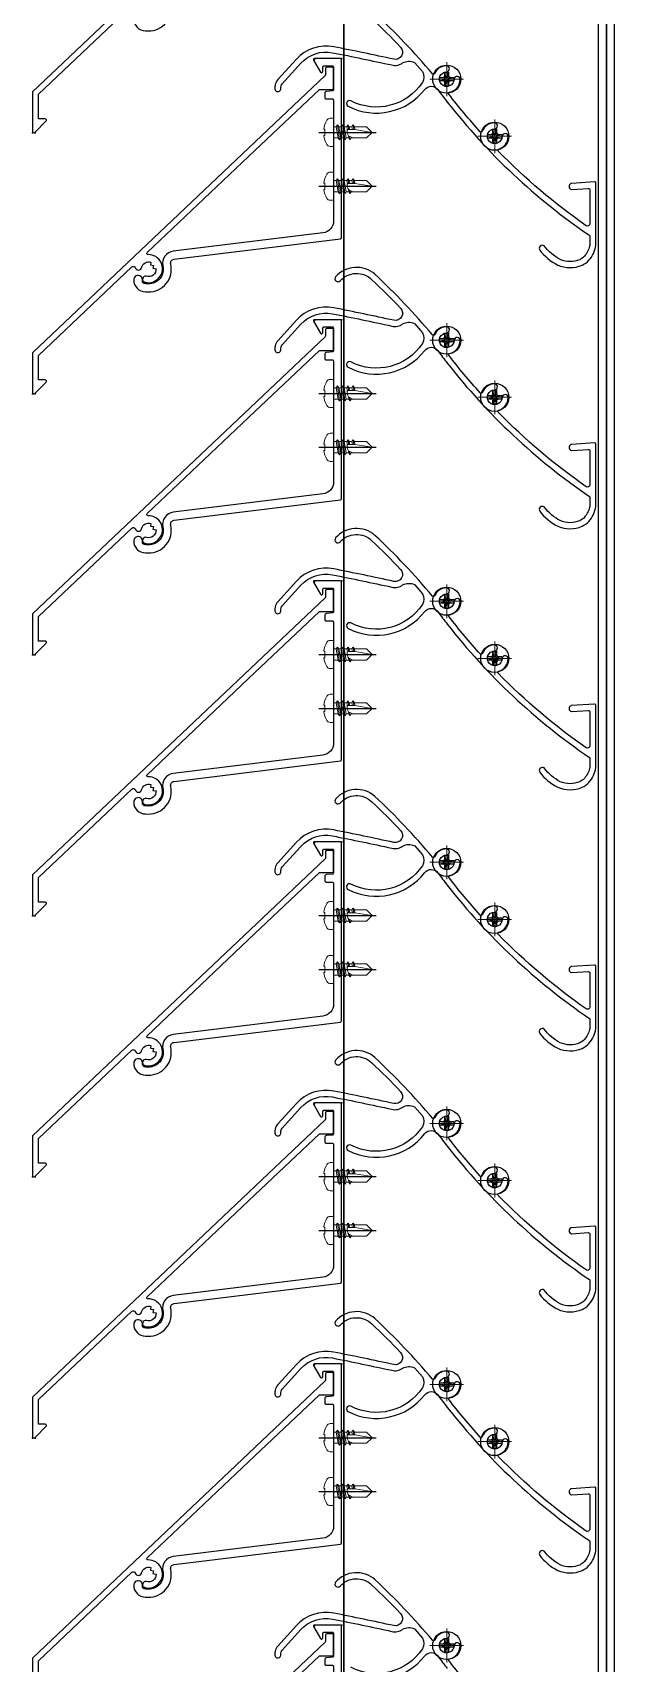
# Model space of a CAD drawing. Header units: millimetres. Extents: x 2519235 to 7246330, y 25937 to 201821.
# Drawn here: x 2626458.9 to 2626603.7, y 135998.7 to 136404.7 of the extents above; entities that cross this region are included whole.
import ezdxf

# ---------------------------------------------------------------- set-up
doc = ezdxf.new("R2010")
doc.units = ezdxf.units.MM
doc.set_wipeout_variables(frame=1)
doc.linetypes.add('CENTER', pattern=[50.800000000000004, 31.75, -6.35, 6.35, -6.35])
for name, color, linetype in [('010 - ASPG_ACCESSORIES_MAIN_COLOR_1', 7, 'Continuous'), ('010 - ASPG_EXTR_DEF_SUB', 7, 'Continuous'), ('010 - ASPG_EXTR_MAIN_COLOR_2', 7, 'Continuous'), ('010 - ASPG_FRAMING_MAIN_COLOR_2', 7, 'Continuous'), ('010 - ASPG_FRAMING_SUB_COLOR_2', 7, 'Continuous'), ('010 - ASPG_FRAMING_WIPEOUT_', 7, 'Continuous'), ('BOLT & SCREW', 7, 'Continuous'), ('Center Line', 7, 'CENTER')]:
    doc.layers.add(name, color=color, linetype=linetype)
doc.layers.add('12-GRID', color=7, linetype='CENTER', lineweight=13)
doc.layers.add('SCREW', color=7, linetype='Continuous', lineweight=5)

# ---------------------------------------------------------------- blocks, each defined once
blk = doc.blocks.new('PZG35-9D5')
at = {"layer": 'Center Line', "color": 7}
blk.add_line((1.4210854715202e-14, 3.733653355866409), (1.4210854715202e-14, -10.53404386090006), dxfattribs=at)
at = {"layer": 'SCREW', "color": 7}
for p, q in [((-1.399999999999963, 2.842170943040401e-14), (-1.399999999999963, -1.090192378864657)), ((1.399999999999991, 0), (1.399999999999991, -0.5901923788647139)), ((-1.850000000000009, -1.399999999999977), (1.850000000000037, -0.8999999999999773)), ((-1.850000000000009, -1.399999999999977), (-1.399999999999963, -1.090192378864685)), ((-1.850000000000009, -1.399999999999977), (-1.399999999999963, -1.709807621135297)), ((-1.850000000000009, -2.699999999999989), (1.850000000000037, -2.199999999999989)), ((-1.850000000000009, -2.699999999999989), (-1.399999999999963, -2.390192378864697)), ((-1.850000000000009, -2.699999999999989), (-1.399999999999963, -3.009807621135309)), ((-1.850000000000009, -4), (-1.399999999999963, -3.690192378864708)), ((-1.850000000000009, -4), (-0.9911470940920566, -3.883938796498938)), ((-1.850000000000009, -4), (-1.399999999999963, -4.30980762113532)), ((-1.399999999999963, -1.090192378864685), (1.399999999999991, -0.5901923788646855)), ((-1.399999999999963, -1.709807621135297), (1.399999999999991, -1.209807621135297)), ((-1.399999999999963, -1.709807621135269), (-1.399999999999963, -2.390192378864697)), ((-1.399999999999963, -2.390192378864697), (1.399999999999991, -1.890192378864697)), ((-1.399999999999963, -3.009807621135309), (1.399999999999991, -2.509807621135309)), ((-1.399999999999963, -3.009807621135309), (-1.399999999999963, -3.690192378864708)), ((-1.399999999999963, -3.690192378864708), (-0.8446989986695002, -3.591031485769975)), ((0.5619885887190463, -3.339837273736322), (1.399999999999991, -3.190192378864708)), ((0.7141825614195483, -3.653488843051434), (1.850000000000037, -3.5)), ((0.7141825614195483, -3.932275020881832), (1.399999999999991, -3.80980762113532)), ((1.850000000000037, -0.8999999999999773), (1.399999999999991, -0.5901923788646855)), ((1.850000000000037, -0.8999999999999773), (1.399999999999991, -1.209807621135297)), ((1.399999999999991, -1.209807621135269), (1.399999999999991, -1.890192378864725)), ((1.850000000000037, -2.199999999999989), (1.399999999999991, -1.890192378864697)), ((1.850000000000037, -2.199999999999989), (1.399999999999991, -2.509807621135309)), ((1.399999999999991, -2.50980762113528), (1.399999999999991, -3.190192378864708)), ((1.850000000000037, -3.5), (1.399999999999991, -3.190192378864708)), ((1.850000000000037, -3.5), (1.399999999999991, -3.80980762113532)), ((1.399999999999991, -3.809807621135349), (1.399999999999991, -4.490192378864691)), ((-1.399999999999963, -4.30980762113532), (-1.184865735341859, -4.271390788160659)), ((-1.399999999999963, -4.309807621135349), (-1.399999999999963, -8.099999999999966)), ((1.4210854715202e-14, -9.5), (-1.399999999999963, -8.099999999999966)), ((1.4210854715202e-14, -9.5), (1.399999999999991, -8.099999999999966)), ((0.7141825614195483, -4.612659778611231), (1.399999999999991, -4.49019237886472)), ((0.7141825614195483, -4.953488843051389), (1.850000000000037, -4.800000000000011)), ((0.7141825614195483, -5.232275020881843), (1.399999999999991, -5.109807621135332)), ((1.850000000000037, -4.800000000000011), (1.399999999999991, -4.49019237886472)), ((1.850000000000037, -4.800000000000011), (1.399999999999991, -5.109807621135332)), ((1.399999999999991, -5.109807621135332), (1.399999999999991, -8.099999999999966))]:
    blk.add_line(p, q, dxfattribs=at)
blk.add_lwpolyline([(1.4210854715202e-14, -9.5), (0.7141825614195483, -5.232275020881843), (0.7141825614195483, -3.600899293750615, 0.4176573264866609), (0.4106596181599826, -3.300919979679151, 0.1081021898226624), (-0.8446989986694433, -3.591031485769975), (-1.399999999999991, -4.701675652739141)], format="xyb", dxfattribs=at)
blk = doc.blocks.new('*U2951')
at = {"layer": 'SCREW', "color": 7}
blk.add_lwpolyline([(3.026373332565058, 1.780836269555209, 0.09905967801670053), (0.7999999999999687, 2.546427498927414), (0.7999999999999687, 2.274284095813357), (-0.800000000000054, 2.274284095813357), (-0.800000000000054, 2.546427498927414, 0.09905967801670058), (-3.026373332565143, 1.780836269555209, 0.2665876613401604), (-3.500000000000043, 0.9556546004010897), (-3.500000000000043, 0.1999999999999886, 0.4142135623730938), (-3.300000000000054, 0), (3.299999999999997, 0, 0.4142135623731049), (3.499999999999986, 0.1999999999999886), (3.499999999999957, 0.9556546004010897, 0.2665876613401604)], format="xyb", close=True, dxfattribs=at)
blk.add_blockref('PZG35-9D5', (-1.4210854715202e-14, 0), dxfattribs=at)
blk = doc.blocks.new('*U2950')
at = {"color": 7}
blk.add_point((0, 0), dxfattribs=at)
at = {"layer": '010 - ASPG_ACCESSORIES_MAIN_COLOR_1', "color": 7}
blk.add_lwpolyline([(-39.69999999902211, -0.5999999995172398, 0.4142135623731156), (-39.99999999883585, -0.8999999995638059), (-39.99999999883585, -7.366962144914214, 0.5773502691897371), (-39.65044321701862, -7.568778847059366), (-36.64260295056738, -5.832201459393036, 0.7673269879794871), (-36.78520590183325, -5.299999999645297), (-37.89999999874271, -5.299999999645297, -0.4142135623735732), (-38.19999999902211, -4.999999999656938), (-38.19999999902211, -2.799999999587089, -0.4142135623730951), (-37.99999999883585, -2.59999999951724), (-32.18326623388566, -2.59999999951724, -0.3888787318530097), (-31.98402729420923, -2.782568851142787), (-31.8474567013327, -4.343577870872468, 0.3888787318530089), (-31.34935935237445, -4.799999999528882), (-30.29999999911524, -4.799999999528882, 0.4142135623732408), (-29.99999999883585, -4.499999999540523), (-29.99999999883585, -2.899999999505599, -0.4142135623731785), (-29.69999999902211, -2.59999999951724), (0.4107479506637901, -2.59999999951724, -0.3789692262628873), (3.38851808081381, -5.235465979035143), (7.952927200356498, -42.5207682372482, 0.4465929586642906), (11.6177961837966, -45.07649022702281, -0.4898018444424612), (16.07846395508386, -48.68238816667036), (16.06490363762714, -49.36225294566866, -0.1824796859550777), (15.80227640201338, -50.01801436272836, -0.2679491924113072), (15.32539491611533, -50.16829426406803, 1.122114645179816), (15.09990952932276, -52.3421093734276, 0.4050039718497206), (18.0645059288945, -49.40213623346681), (18.07806624681689, -48.72227145435209, 0.4898054953707174), (11.15966573380865, -43.12966807454978, -0.4465970485362636), (9.938031048281118, -42.27776159492242), (4.866356541635469, -0.8481197821154633, 0.3641755342157969), (4.570876519894227, -0.5999999995172398)], format="xyb", close=True, dxfattribs=at)
at = {"layer": '010 - ASPG_EXTR_DEF_SUB', "color": 7}
for p in [(-39.99999999883585, -0.4999999995172402), (43.44495566345738, -76.89999999944341), (43.44495566345738, -77.49999999954052)]:
    blk.add_point(p, dxfattribs=at)
at = {"layer": '010 - ASPG_EXTR_MAIN_COLOR_2', "color": 7}
blk.add_lwpolyline([(11.37409105408005, -48.15170148877115), (11.47245816211216, -47.43577758665815), (12.17779493960552, -47.55667202338264), (12.29266474000178, -46.78670596401826, -0.5355375090189683), (14.1918134491425, -49.16870282323253, 0.9915718169393263), (15.66379558271728, -49.57599316951273, 1.157025413028558), (8.792231505503878, -48.77291728999153, -0.6885576205791355), (8.274611146422103, -48.98797988444021), (-17.14292736421339, -22.16859813180672), (-32.34153279638849, -6.131750148785431), (-32.34153279638849, -2.899999981694054, 0.4143115081626392), (-32.64163311407901, -2.59999999951724), (-37.54163311352022, -2.59999999951724, 0.4141156188887998), (-37.84153278893791, -2.899999981635847), (-37.84153278893791, -4.299999988411218, 0.4142135623731781), (-37.54153279098682, -4.599999986478724), (-35.98884801496752, -4.599999986478724, -0.205894629290155), (-35.77110154624097, -4.693635078269653), (33.22969053988345, -77.49999999954052), (43.14495566324331, -77.49999999954052, 0.6681786376628355), (43.35708769806661, -76.98786796536915), (40.5215537941549, -74.1523340573247, 0.6681786381757795), (40.00942175951786, -74.36446609156592), (40.00942175951786, -75.99999999802712), (33.87471885257401, -75.99999999802712), (11.86384030175395, -52.7751643466243, -0.5583539238224016), (12.08261241135187, -51.95244935475676, 0.7662751832817146), (12.03674733010121, -50.39291741001107, -0.4385828234445206), (10.70630855322815, -48.05207626283555)], format="xyb", close=True, dxfattribs=at)
at = {"layer": 'SCREW', "color": 7, "rotation": 180}
for p in [(-21.64901723782532, -2.499999999924694), (-8.237076249206439, -2.499999999924694)]:
    blk.add_blockref('*U2951', p, dxfattribs=at)
blk = doc.blocks.new('*U1106')
at = {"color": 7}
blk.add_wipeout([(1390.0000000029759, 4.000000001471562), (60.00000000297587, 4), (60.00000000297587, 69.29999999999995), (1390.0000000029759, 69.30000000147152)], dxfattribs=at).dxf.layer = '010 - ASPG_FRAMING_WIPEOUT_'
at = {"layer": '010 - ASPG_FRAMING_MAIN_COLOR_2', "color": 7}
blk.add_lwpolyline([(1360.00000000414, 69.3000000014716), (90.00000000181171, 69.3), (90.00000000181171, 6), (1360.00000000414, 6.000000001471602)], close=True, dxfattribs=at)
at = {"layer": '010 - ASPG_FRAMING_SUB_COLOR_2', "color": 7}
for points in [[(1390.000000002976, 4.000000001471602), (60.00000000297587, 4), (60.00000000297587, 69.3), (1390.000000002976, 69.3000000014716)], [(60.00000000297587, 2.000000000715772), (60.00000000297587, 4), (1390.000000002976, 4.000000001471602), (1390.000000002976, 2.000000002187374)]]:
    blk.add_lwpolyline(points, close=True, dxfattribs=at)
at = {"color": 7, "xscale": -1, "rotation": 180}
for p in [(286.7703094601166, 69.3), (351.7703094601166, 69.3), (416.7703094601166, 69.3), (481.7703094601166, 69.3), (546.7703094601166, 69.3), (611.7703094601166, 69.3), (676.7703094601166, 69.3), (741.7703094601166, 69.3)]:
    blk.add_blockref('*U2950', p, dxfattribs=at)
blk = doc.blocks.new('*U2952')
at = {"layer": '12-GRID', "color": 7, "linetype": 'CENTER'}
for p, q in [((5.684341886080801e-14, -6.200000000000029), (5.684341886080801e-14, 2.200000000000029)), ((-4.199999999999973, -2), (4.200000000000085, -2))]:
    blk.add_line(p, q, dxfattribs=at)
at = {"layer": 'BOLT & SCREW', "color": 7}
for p, q in [((-0.553537628269381, -1.771128018217196), (-1.767499999999847, -1.558125000000442)), ((-0.553537628269381, -2.228871981782805), (-1.767500000000483, -2.441875000000354)), ((-0.4577439635652332, -1.771128018217196), (-0.8837500000000146, -1.558125000000442)), ((-0.4577439635652332, -2.228871981782805), (-0.8837500000000146, -2.441875000000354)), ((-0.2288719817826677, -1.446462371730204), (-0.4418749999998197, -0.2325000000002947)), ((-0.2288719817826677, -1.542256036434869), (-0.4418749999998197, -1.116250000000048)), ((-0.2288719817826677, -2.457743963565131), (-0.4418749999998197, -2.883750000000271)), ((-0.2288719817821107, -2.553537628269438), (-0.4418749999998197, -3.767500000000023)), ((0.2288719817822642, -1.446462371730562), (0.4418749999996946, -0.2324999999999764)), ((0.2288719817822642, -1.542256036434869), (0.4418749999996946, -1.116250000000048)), ((0.4418749999996946, -2.883750000000271), (0.2288719817829008, -2.457743963565131)), ((0.2288719817829008, -2.553537628269438), (0.4418749999999732, -3.767500000000023)), ((0.4577439635647103, -1.771128018217196), (0.8837499999994917, -1.558125000000442)), ((0.4577439635647103, -2.228871981782805), (0.8837500000001283, -2.441874999999877)), ((0.5535376282692559, -1.771128018217196), (1.767500000000001, -1.558125000000124)), ((0.5535376282692559, -2.228871981782805), (1.767500000000001, -2.441874999999877))]:
    blk.add_line(p, q, dxfattribs=at)
for points in [[(-1.767500000000006, -1.558125000000442), (-0.8837500000001342, -1.558125000000442, 0.4142135623730394), (-0.4418749999998197, -1.116250000000048), (-0.4418749999998197, -0.2325000000002947), (0.4418749999996946, -0.2324999999999764), (0.4418749999996946, -1.116250000000048, 0.4142135623731505), (0.8837500000000089, -1.558125000000442), (1.76750000000012, -1.558125000000124), (1.76750000000012, -2.441874999999877), (0.8837500000000089, -2.441874999999877, 0.414213562373095), (0.4418749999996946, -2.883750000000271), (0.4418749999999732, -3.767500000000023), (-0.4418749999998197, -3.767500000000023), (-0.4418749999998197, -2.883750000000271, 0.4142135623730397), (-0.8837500000001342, -2.441875000000354), (-1.767500000000483, -2.441875000000354)], [(0.2288719817829008, -2.457743963565131, -0.414213562373095), (0.4577439635645909, -2.228871981782805), (0.5535376282692559, -2.228871981782805), (0.5535376282692559, -1.771128018217196), (0.4577439635645909, -1.771128018217196, -0.4142135623730951), (0.228871981782105, -1.542256036434869), (0.228871981782105, -1.446462371730562), (-0.2288719817826677, -1.446462371730204), (-0.2288719817826677, -1.542256036434869, -0.4142135623730951), (-0.4577439635649944, -1.771128018217196), (-0.553537628269381, -1.771128018217196), (-0.553537628269381, -2.228871981782805), (-0.4577439635649944, -2.228871981782805, -0.4142135623730951), (-0.2288719817826677, -2.457743963565131), (-0.2288719817822698, -2.553537628269438), (0.2288719817829008, -2.553537628269438)]]:
    blk.add_lwpolyline(points, format="xyb", close=True, dxfattribs=at)
blk.add_circle((5.684341886080801e-14, -2), 3.5, dxfattribs=at)
blk = doc.blocks.new('*U1102')
at = {"layer": '010 - ASPG_EXTR_DEF_SUB', "color": 7}
for p in [(195, -3.75592890122789e-11), (260, -5.007905201637186e-11), (325, -6.259881502046483e-11), (390, -7.511857802455779e-11), (455, -8.763834102865076e-11), (520, -1.001581040327437e-10), (585, -1.126778670368367e-10)]:
    blk.add_point(p, dxfattribs=at)
at = {"layer": '010 - ASPG_EXTR_MAIN_COLOR_2', "color": 7}
for points in [[(184.803354519885, 14.2947661748246, -0.01499848524836865), (191.9205648060888, 21.45455419186938, -0.7383485292466446), (194.917139344383, 19.76412730311013, 0.004917316774645771), (191.8066999851726, 4.803864106381937, 0.2636109069979271), (194.8802099335007, -4.460317215046686), (199.9957336951047, -9.084236264906664, 0.1258843890439943), (201.2677612504922, -9.753782964232684, 0.04427494949630078), (202.0895440597087, -9.866966023030997, 1.107654826573523), (202.1254592109472, -8.33180570157974, -0.2155958426847688), (201.0232266592793, -7.991025416916543), (195.8860520706512, -3.347536196271264, -0.2636109069978752), (193.2782254475169, 4.512981288563154, -0.004854851929905817), (196.34138361644, 19.25507699997134, 0.2339601468136614), (195.8154424866661, 21.9548734381885, -0.2408104543272742), (195.7103134100325, 24.90310810683032, -0.1041570884704408), (195.7846048693173, 25.00194829815037), (197.99301963998, 26.93374890859441, -0.2290212912668875), (200.7006792640314, 26.88725557023163, -0.3817208427142056), (205.2736195935868, 9.069098417551416, 0.9773819303748196), (206.6203112956136, 8.407760736378535, 0.3611050424324235), (202.4081621826626, 27.50327562554476, -0.4961260631527202), (202.4429225292988, 30.68812541741381, 0.003188108562510474), (204.0558096300811, 31.90200527416046, -0.00282652430436861), (205.561955856625, 33.06505110460303, 0.07704788012868193), (238.7415275620297, 68.43644483826093, -0.2476739044870795), (238.9891886156984, 68.56714037138472), (240.9840893819928, 68.56714037138472, -0.04413111325910057), (241.4728248161264, 68.50458020230026, -0.1258462906385483), (243.9636769010685, 67.2064223819968, -0.09885145914925667), (244.8173400671221, 66.03380806536616, -0.2058282691334744), (244.7936664214358, 61.2046065111851, -0.1151163694662807), (241.3683241284452, 57.18072180574264, 0.822373071447778), (242.4550462905318, 56.10392398633731, 0.109184526549196), (246.1486009340733, 60.55948756887547, 0.2083234795678962), (246.1894268463366, 66.64026457504106, 0.1005277992320483), (244.9723091390915, 68.31671042177796, 0.1451157280627245), (241.2923091310076, 70.06714037144293), (225.7587749278173, 70.06714037144293, 0.4336592857269459), (225.4594267569482, 69.74737493509629), (225.8413778650574, 63.96271307500747, 0.0820690263538202), (225.8636512933299, 63.86745857030355, 0.7206537881255028), (227.3290865048766, 63.97254170037077, 0.07922428198988747), (227.3377835312858, 64.066616705232), (227.0687732263468, 68.14078645631407, -0.4336592857264138), (227.4679041211493, 68.56714037138472), (235.8611929877661, 68.56714037144293, -0.6073848710044985), (236.3521102210507, 67.62217621321061, -0.04582868044492008), (217.7838222887367, 45.76076047363195, -0.5604921351226578), (217.2875053561293, 45.88571992128591, 0.3178599151680848), (214.2119114198722, 48.23749049522185, 0.9532878111822051), (214.0820726789534, 46.71593409563384, -2.423003988231831), (212.2580695222132, 44.89173717542754, 0.9523147976297285), (210.7363446820527, 44.76348824841871, 0.3008214087947553), (212.8898747372441, 41.7552902543891, -0.5604921351218277), (212.9835184067488, 41.25212405501834, -0.01942473842078824), (203.6239250916988, 33.46052617052074, -0.5525007933269362), (203.1474985848181, 33.63667257982043, 0.3444609008774969), (199.9894988052547, 36.29767865992353, 0.9520149233436535), (199.8615776561201, 34.77593409563151, -2.42318646531747), (198.0375749985687, 32.95193143773095, 0.9520149233867892), (196.5158304339275, 32.82401028888735, 0.2853998218446234), (198.4930240777321, 29.8885144827279, -0.5533776808031501), (198.5629085102119, 29.38496566251588, 0.03067395406819984), (183.4630128806457, 15.05729964552184, 0.4171002255848137)], [(602.9835184067488, 41.25212405494322, -0.01942473842078824), (593.6239250916988, 33.46052617044562, -0.5525007933269362), (593.1474985848181, 33.63667257974531, 0.3444609008774969), (589.9894988052547, 36.29767865984842, 0.9520149233436535), (589.8615776561201, 34.77593409555639, -2.42318646531747), (588.0375749985687, 32.95193143765583, 0.9520149233867892), (586.5158304339275, 32.82401028881223, 0.2853998218446234), (588.4930240777321, 29.88851448265278, -0.5533776808031501), (588.5629085102119, 29.38496566244076, 0.03067395406819984), (573.4630128806457, 15.05729964544672, 0.4171002255848137), (574.114368729759, 5.272964205072739, 0.9355530918984264), (575.0966641549021, 6.406584819607914, -0.4344100119147308), (574.803354519885, 14.29476617474948, -0.01499848524836865), (581.9205648060888, 21.45455419179426, -0.7383485292466446), (584.917139344383, 19.76412730303501, 0.004917316774645771), (581.8066999851726, 4.803864106306818, 0.2636109069979271), (584.8802099335007, -4.460317215121805), (589.9957336951047, -9.084236264981783, 0.1258843890439943), (591.2677612504922, -9.753782964307803, 0.04427494949630078), (592.0895440597087, -9.866966023106116, 1.107654826573523), (592.1254592109472, -8.331805701654858, -0.2155958426847688), (591.0232266592793, -7.991025416991661), (585.8860520706512, -3.347536196346383, -0.2636109069978752), (583.2782254475169, 4.512981288488035, -0.004854851929905817), (586.34138361644, 19.25507699989622, 0.2339601468136614), (585.8154424866661, 21.95487343811338, -0.2408104543272742), (585.7103134100325, 24.9031081067552, -0.1041570884704408), (585.7846048693173, 25.00194829807525), (587.99301963998, 26.93374890851929, -0.2290212912668875), (590.7006792640314, 26.88725557015651, -0.3817208427142056), (595.2736195935868, 9.069098417476297, 0.9773819303748196)], [(596.6203112956136, 8.407760736303416, 0.3611050424324235), (592.4081621826626, 27.50327562546964, -0.4961260631527202), (592.4429225292988, 30.6881254173387, 0.003188108562510474), (594.0558096300811, 31.90200527408534, -0.00282652430436861), (595.561955856625, 33.06505110452791, 0.07704788012868193)]]:
    blk.add_lwpolyline(points, format="xyb", dxfattribs=at)
for points in [[(290.7587749278173, 70.06714037143041, 0.4336592857269459), (290.4594267569482, 69.74737493508377), (290.8413778650574, 63.96271307499495, 0.0820690263538202), (290.8636512933299, 63.86745857029103, 0.7206537881255028), (292.3290865048766, 63.97254170035825, 0.07922428198988747), (292.3377835312858, 64.06661670521947), (292.0687732263468, 68.14078645630156, -0.4336592857264138), (292.4679041211493, 68.5671403713722), (300.8611929877661, 68.56714037143041, -0.6073848710044985), (301.3521102210507, 67.62217621319809, -0.04582868044492008), (282.7838222887367, 45.76076047361943, -0.5604921351226578), (282.2875053561293, 45.88571992127339, 0.3178599151680848), (279.2119114198722, 48.23749049520933, 0.9532878111822051), (279.0820726789534, 46.71593409562132, -2.423003988231831), (277.2580695222132, 44.89173717541502, 0.9523147976297285), (275.7363446820527, 44.76348824840619, 0.3008214087947553), (277.8898747372441, 41.75529025437658, -0.5604921351218277), (277.9835184067488, 41.25212405500582, -0.01942473842078824), (268.6239250916988, 33.46052617050822, -0.5525007933269362), (268.1474985848181, 33.63667257980791, 0.3444609008774969), (264.9894988052547, 36.29767865991101, 0.9520149233436535), (264.8615776561201, 34.77593409561899, -2.42318646531747), (263.0375749985687, 32.95193143771843, 0.9520149233867892), (261.5158304339275, 32.82401028887483, 0.2853998218446234), (263.4930240777321, 29.88851448271538, -0.5533776808031501), (263.5629085102119, 29.38496566250336, 0.03067395406819984), (248.4630128806457, 15.05729964550932, 0.4171002255848137), (249.114368729759, 5.272964205135338, 0.9355530918984264), (250.0966641549021, 6.406584819670513, -0.4344100119147308), (249.803354519885, 14.29476617481208, -0.01499848524836865), (256.9205648060888, 21.45455419185686, -0.7383485292466446), (259.917139344383, 19.76412730309761, 0.004917316774645771), (256.8066999851726, 4.803864106369417, 0.2636109069979271), (259.8802099335007, -4.460317215059206), (264.9957336951047, -9.084236264919184, 0.1258843890439943), (266.2677612504922, -9.753782964245204, 0.04427494949630078), (267.0895440597087, -9.866966023043517, 1.107654826573523), (267.1254592109472, -8.331805701592259, -0.2155958426847688), (266.0232266592793, -7.991025416929062), (260.8860520706512, -3.347536196283784, -0.2636109069978752), (258.2782254475169, 4.512981288550634, -0.004854851929905817), (261.34138361644, 19.25507699995882, 0.2339601468136614), (260.8154424866661, 21.95487343817598, -0.2408104543272742), (260.7103134100325, 24.9031081068178, -0.1041570884704408), (260.7846048693173, 25.00194829813785), (262.99301963998, 26.93374890858189, -0.2290212912668875), (265.7006792640314, 26.88725557021911, -0.3817208427142056), (270.2736195935868, 9.069098417538896, 0.9773819303748196), (271.6203112956136, 8.407760736366015, 0.3611050424324235), (267.4081621826626, 27.50327562553224, -0.4961260631527202), (267.4429225292988, 30.6881254174013, 0.003188108562510474), (269.0558096300811, 31.90200527414794, -0.00282652430436861), (270.561955856625, 33.06505110459051, 0.07704788012868193), (303.7415275620297, 68.4364448382484, -0.2476739044870795), (303.9891886156984, 68.5671403713722), (305.9840893819928, 68.5671403713722, -0.04413111325910057), (306.4728248161264, 68.50458020228774, -0.1258462906385483), (308.9636769010685, 67.20642238198428, -0.09885145914925667), (309.8173400671221, 66.03380806535364, -0.2058282691334744), (309.7936664214358, 61.20460651117259, -0.1151163694662807), (306.3683241284452, 57.18072180573012, 0.822373071447778), (307.4550462905318, 56.10392398632479, 0.109184526549196), (311.1486009340733, 60.55948756886295, 0.2083234795678962), (311.1894268463366, 66.64026457502854, 0.1005277992320483), (309.9723091390915, 68.31671042176544, 0.1451157280627245), (306.2923091310076, 70.06714037143041)], [(355.7587749278173, 70.06714037141789, 0.4336592857269459), (355.4594267569482, 69.74737493507125), (355.8413778650574, 63.96271307498243, 0.0820690263538202), (355.8636512933299, 63.86745857027852, 0.7206537881255028), (357.3290865048766, 63.97254170034573, 0.07922428198988747), (357.3377835312858, 64.06661670520695), (357.0687732263468, 68.14078645628904, -0.4336592857264138), (357.4679041211493, 68.56714037135968), (365.8611929877661, 68.56714037141789, -0.6073848710044985), (366.3521102210507, 67.62217621318557, -0.04582868044492008), (347.7838222887367, 45.76076047360691, -0.5604921351226578), (347.2875053561293, 45.88571992126087, 0.3178599151680848), (344.2119114198722, 48.23749049519681, 0.9532878111822051), (344.0820726789534, 46.7159340956088, -2.423003988231831), (342.2580695222132, 44.8917371754025, 0.9523147976297285), (340.7363446820527, 44.76348824839367, 0.3008214087947553), (342.8898747372441, 41.75529025436406, -0.5604921351218277), (342.9835184067488, 41.2521240549933, -0.01942473842078824), (333.6239250916988, 33.4605261704957, -0.5525007933269362), (333.1474985848181, 33.63667257979539, 0.3444609008774969), (329.9894988052547, 36.29767865989849, 0.9520149233436535), (329.8615776561201, 34.77593409560647, -2.42318646531747), (328.0375749985687, 32.95193143770591, 0.9520149233867892), (326.5158304339275, 32.82401028886231, 0.2853998218446234), (328.4930240777321, 29.88851448270286, -0.5533776808031501), (328.5629085102119, 29.38496566249084, 0.03067395406819984), (313.4630128806457, 15.0572996454968, 0.4171002255848137), (314.114368729759, 5.272964205122818, 0.9355530918984264), (315.0966641549021, 6.406584819657994, -0.4344100119147308), (314.803354519885, 14.29476617479956, -0.01499848524836865), (321.9205648060888, 21.45455419184434, -0.7383485292466446), (324.917139344383, 19.76412730308509, 0.004917316774645771), (321.8066999851726, 4.803864106356897, 0.2636109069979271), (324.8802099335007, -4.460317215071726), (329.9957336951047, -9.084236264931704, 0.1258843890439943), (331.2677612504922, -9.753782964257724, 0.04427494949630078), (332.0895440597087, -9.866966023056037, 1.107654826573523), (332.1254592109472, -8.331805701604779, -0.2155958426847688), (331.0232266592793, -7.991025416941582), (325.8860520706512, -3.347536196296304, -0.2636109069978752), (323.2782254475169, 4.512981288538114, -0.004854851929905817), (326.34138361644, 19.2550769999463, 0.2339601468136614), (325.8154424866661, 21.95487343816346, -0.2408104543272742), (325.7103134100325, 24.90310810680528, -0.1041570884704408), (325.7846048693173, 25.00194829812533), (327.99301963998, 26.93374890856937, -0.2290212912668875), (330.7006792640314, 26.88725557020659, -0.3817208427142056), (335.2736195935868, 9.069098417526376, 0.9773819303748196), (336.6203112956136, 8.407760736353495, 0.3611050424324235), (332.4081621826626, 27.50327562551972, -0.4961260631527202), (332.4429225292988, 30.68812541738878, 0.003188108562510474), (334.0558096300811, 31.90200527413542, -0.00282652430436861), (335.561955856625, 33.06505110457799, 0.07704788012868193), (368.7415275620297, 68.43644483823589, -0.2476739044870795), (368.9891886156984, 68.56714037135968), (370.9840893819928, 68.56714037135968, -0.04413111325910057), (371.4728248161264, 68.50458020227522, -0.1258462906385483), (373.9636769010685, 67.20642238197176, -0.09885145914925667), (374.8173400671221, 66.03380806534112, -0.2058282691334744), (374.7936664214358, 61.20460651116007, -0.1151163694662807), (371.3683241284452, 57.1807218057176, 0.822373071447778), (372.4550462905318, 56.10392398631227, 0.109184526549196), (376.1486009340733, 60.55948756885043, 0.2083234795678962), (376.1894268463366, 66.64026457501602, 0.1005277992320483), (374.9723091390915, 68.31671042175292, 0.1451157280627245), (371.2923091310076, 70.06714037141789)], [(420.7587749278173, 70.06714037140537, 0.4336592857269459), (420.4594267569482, 69.74737493505873), (420.8413778650574, 63.96271307496991, 0.0820690263538202), (420.8636512933299, 63.867458570266, 0.7206537881255028), (422.3290865048766, 63.97254170033321, 0.07922428198988747), (422.3377835312858, 64.06661670519443), (422.0687732263468, 68.14078645627652, -0.4336592857264138), (422.4679041211493, 68.56714037134716), (430.8611929877661, 68.56714037140537, -0.6073848710044985), (431.3521102210507, 67.62217621317305, -0.04582868044492008), (412.7838222887367, 45.76076047359439, -0.5604921351226578), (412.2875053561293, 45.88571992124835, 0.3178599151680848), (409.2119114198722, 48.23749049518429, 0.9532878111822051), (409.0820726789534, 46.71593409559628, -2.423003988231831), (407.2580695222132, 44.89173717538998, 0.9523147976297285), (405.7363446820527, 44.76348824838115, 0.3008214087947553), (407.8898747372441, 41.75529025435154, -0.5604921351218277), (407.9835184067488, 41.25212405498078, -0.01942473842078824), (398.6239250916988, 33.46052617048318, -0.5525007933269362), (398.1474985848181, 33.63667257978287, 0.3444609008774969), (394.9894988052547, 36.29767865988597, 0.9520149233436535), (394.8615776561201, 34.77593409559395, -2.42318646531747), (393.0375749985687, 32.95193143769339, 0.9520149233867892), (391.5158304339275, 32.82401028884979, 0.2853998218446234), (393.4930240777321, 29.88851448269034, -0.5533776808031501), (393.5629085102119, 29.38496566247832, 0.03067395406819984), (378.4630128806457, 15.05729964548428, 0.4171002255848137), (379.114368729759, 5.272964205110299, 0.9355530918984264), (380.0966641549021, 6.406584819645474, -0.4344100119147308), (379.803354519885, 14.29476617478704, -0.01499848524836865), (386.9205648060888, 21.45455419183182, -0.7383485292466446), (389.917139344383, 19.76412730307257, 0.004917316774645771), (386.8066999851726, 4.803864106344378, 0.2636109069979271), (389.8802099335007, -4.460317215084245), (394.9957336951047, -9.084236264944224, 0.1258843890439943), (396.2677612504922, -9.753782964270243, 0.04427494949630078), (397.0895440597087, -9.866966023068557, 1.107654826573523), (397.1254592109472, -8.331805701617299, -0.2155958426847688), (396.0232266592793, -7.991025416954102), (390.8860520706512, -3.347536196308823, -0.2636109069978752), (388.2782254475169, 4.512981288525594, -0.004854851929905817), (391.34138361644, 19.25507699993378, 0.2339601468136614), (390.8154424866661, 21.95487343815094, -0.2408104543272742), (390.7103134100325, 24.90310810679276, -0.1041570884704408), (390.7846048693173, 25.00194829811281), (392.99301963998, 26.93374890855685, -0.2290212912668875), (395.7006792640314, 26.88725557019407, -0.3817208427142056), (400.2736195935868, 9.069098417513857, 0.9773819303748196), (401.6203112956136, 8.407760736340975, 0.3611050424324235), (397.4081621826626, 27.5032756255072, -0.4961260631527202), (397.4429225292988, 30.68812541737626, 0.003188108562510474), (399.0558096300811, 31.9020052741229, -0.00282652430436861), (400.561955856625, 33.06505110456547, 0.07704788012868193), (433.7415275620297, 68.43644483822337, -0.2476739044870795), (433.9891886156984, 68.56714037134716), (435.9840893819928, 68.56714037134716, -0.04413111325910057), (436.4728248161264, 68.5045802022627, -0.1258462906385483), (438.9636769010685, 67.20642238195924, -0.09885145914925667), (439.8173400671221, 66.0338080653286, -0.2058282691334744), (439.7936664214358, 61.20460651114755, -0.1151163694662807), (436.3683241284452, 57.18072180570508, 0.822373071447778), (437.4550462905318, 56.10392398629975, 0.109184526549196), (441.1486009340733, 60.55948756883791, 0.2083234795678962), (441.1894268463366, 66.6402645750035, 0.1005277992320483), (439.9723091390915, 68.3167104217404, 0.1451157280627245), (436.2923091310076, 70.06714037140537)], [(485.7587749278173, 70.06714037139285, 0.4336592857269459), (485.4594267569482, 69.74737493504621), (485.8413778650574, 63.96271307495739, 0.0820690263538202), (485.8636512933299, 63.86745857025348, 0.7206537881255028), (487.3290865048766, 63.97254170032069, 0.07922428198988747), (487.3377835312858, 64.06661670518191), (487.0687732263468, 68.140786456264, -0.4336592857264138), (487.4679041211493, 68.56714037133465), (495.8611929877661, 68.56714037139285, -0.6073848710044985), (496.3521102210507, 67.62217621316053, -0.04582868044492008), (477.7838222887367, 45.76076047358187, -0.5604921351226578), (477.2875053561293, 45.88571992123583, 0.3178599151680848), (474.2119114198722, 48.23749049517177, 0.9532878111822051), (474.0820726789534, 46.71593409558376, -2.423003988231831), (472.2580695222132, 44.89173717537746, 0.9523147976297285), (470.7363446820527, 44.76348824836863, 0.3008214087947553), (472.8898747372441, 41.75529025433902, -0.5604921351218277), (472.9835184067488, 41.25212405496826, -0.01942473842078824), (463.6239250916988, 33.46052617047066, -0.5525007933269362), (463.1474985848181, 33.63667257977035, 0.3444609008774969), (459.9894988052547, 36.29767865987345, 0.9520149233436535), (459.8615776561201, 34.77593409558143, -2.42318646531747), (458.0375749985687, 32.95193143768087, 0.9520149233867892), (456.5158304339275, 32.82401028883727, 0.2853998218446234), (458.4930240777321, 29.88851448267782, -0.5533776808031501), (458.5629085102119, 29.3849656624658, 0.03067395406819984), (443.4630128806457, 15.05729964547176, 0.4171002255848137), (444.114368729759, 5.272964205097779, 0.9355530918984264), (445.0966641549021, 6.406584819632954, -0.4344100119147308), (444.803354519885, 14.29476617477452, -0.01499848524836865), (451.9205648060888, 21.4545541918193, -0.7383485292466446), (454.917139344383, 19.76412730306005, 0.004917316774645771), (451.8066999851726, 4.803864106331858, 0.2636109069979271), (454.8802099335007, -4.460317215096765), (459.9957336951047, -9.084236264956743, 0.1258843890439943), (461.2677612504922, -9.753782964282763, 0.04427494949630078), (462.0895440597087, -9.866966023081076, 1.107654826573523), (462.1254592109472, -8.331805701629818, -0.2155958426847688), (461.0232266592793, -7.991025416966622), (455.8860520706512, -3.347536196321343, -0.2636109069978752), (453.2782254475169, 4.512981288513075, -0.004854851929905817), (456.34138361644, 19.25507699992126, 0.2339601468136614), (455.8154424866661, 21.95487343813842, -0.2408104543272742), (455.7103134100325, 24.90310810678024, -0.1041570884704408), (455.7846048693173, 25.00194829810029), (457.99301963998, 26.93374890854433, -0.2290212912668875), (460.7006792640314, 26.88725557018155, -0.3817208427142056), (465.2736195935868, 9.069098417501337, 0.9773819303748196), (466.6203112956136, 8.407760736328456, 0.3611050424324235), (462.4081621826626, 27.50327562549468, -0.4961260631527202), (462.4429225292988, 30.68812541736374, 0.003188108562510474), (464.0558096300811, 31.90200527411038, -0.00282652430436861), (465.561955856625, 33.06505110455295, 0.07704788012868193), (498.7415275620297, 68.43644483821085, -0.2476739044870795), (498.9891886156984, 68.56714037133465), (500.9840893819928, 68.56714037133465, -0.04413111325910057), (501.4728248161264, 68.50458020225018, -0.1258462906385483), (503.9636769010685, 67.20642238194672, -0.09885145914925667), (504.8173400671221, 66.03380806531608, -0.2058282691334744), (504.7936664214358, 61.20460651113503, -0.1151163694662807), (501.3683241284452, 57.18072180569256, 0.822373071447778), (502.4550462905318, 56.10392398628723, 0.109184526549196), (506.1486009340733, 60.55948756882539, 0.2083234795678962), (506.1894268463366, 66.64026457499098, 0.1005277992320483), (504.9723091390915, 68.31671042172788, 0.1451157280627245), (501.2923091310076, 70.06714037139285)], [(550.7587749278173, 70.06714037138033, 0.4336592857269459), (550.4594267569482, 69.74737493503369), (550.8413778650574, 63.96271307494487, 0.0820690263538202), (550.8636512933299, 63.86745857024096, 0.7206537881255028), (552.3290865048766, 63.97254170030817, 0.07922428198988747), (552.3377835312858, 64.0666167051694), (552.0687732263468, 68.14078645625148, -0.4336592857264138), (552.4679041211493, 68.56714037132213), (560.8611929877661, 68.56714037138033, -0.6073848710044985), (561.3521102210507, 67.62217621314801, -0.04582868044492008), (542.7838222887367, 45.76076047356935, -0.5604921351226578), (542.2875053561293, 45.88571992122331, 0.3178599151680848), (539.2119114198722, 48.23749049515925, 0.9532878111822051), (539.0820726789534, 46.71593409557124, -2.423003988231831), (537.2580695222132, 44.89173717536494, 0.9523147976297285), (535.7363446820527, 44.76348824835611, 0.3008214087947553), (537.8898747372441, 41.7552902543265, -0.5604921351218277), (537.9835184067488, 41.25212405495574, -0.01942473842078824), (528.6239250916988, 33.46052617045814, -0.5525007933269362), (528.1474985848181, 33.63667257975783, 0.3444609008774969), (524.9894988052547, 36.29767865986094, 0.9520149233436535), (524.8615776561201, 34.77593409556891, -2.42318646531747), (523.0375749985687, 32.95193143766835, 0.9520149233867892), (521.5158304339275, 32.82401028882475, 0.2853998218446234), (523.4930240777321, 29.8885144826653, -0.5533776808031501), (523.5629085102119, 29.38496566245328, 0.03067395406819984), (508.4630128806457, 15.05729964545924, 0.4171002255848137), (509.114368729759, 5.272964205085259, 0.9355530918984264), (510.0966641549021, 6.406584819620434, -0.4344100119147308), (509.803354519885, 14.294766174762, -0.01499848524836865), (516.9205648060888, 21.45455419180678, -0.7383485292466446), (519.917139344383, 19.76412730304753, 0.004917316774645771), (516.8066999851726, 4.803864106319338, 0.2636109069979271), (519.8802099335007, -4.460317215109285), (524.9957336951047, -9.084236264969263, 0.1258843890439943), (526.2677612504922, -9.753782964295283, 0.04427494949630078), (527.0895440597087, -9.866966023093596, 1.107654826573523), (527.1254592109472, -8.331805701642338, -0.2155958426847688), (526.0232266592793, -7.991025416979141), (520.8860520706512, -3.347536196333863, -0.2636109069978752), (518.2782254475169, 4.512981288500555, -0.004854851929905817), (521.34138361644, 19.25507699990874, 0.2339601468136614), (520.8154424866661, 21.9548734381259, -0.2408104543272742), (520.7103134100325, 24.90310810676772, -0.1041570884704408), (520.7846048693173, 25.00194829808777), (522.99301963998, 26.93374890853181, -0.2290212912668875), (525.7006792640314, 26.88725557016903, -0.3817208427142056), (530.2736195935868, 9.069098417488817, 0.9773819303748196), (531.6203112956136, 8.407760736315936, 0.3611050424324235), (527.4081621826626, 27.50327562548216, -0.4961260631527202), (527.4429225292988, 30.68812541735122, 0.003188108562510474), (529.0558096300811, 31.90200527409786, -0.00282652430436861), (530.561955856625, 33.06505110454043, 0.07704788012868193), (563.7415275620297, 68.43644483819833, -0.2476739044870795), (563.9891886156984, 68.56714037132213), (565.9840893819928, 68.56714037132213, -0.04413111325910057), (566.4728248161264, 68.50458020223766, -0.1258462906385483), (568.9636769010685, 67.2064223819342, -0.09885145914925667), (569.8173400671221, 66.03380806530356, -0.2058282691334744), (569.7936664214358, 61.20460651112251, -0.1151163694662807), (566.3683241284452, 57.18072180568004, 0.822373071447778), (567.4550462905318, 56.10392398627471, 0.109184526549196), (571.1486009340733, 60.55948756881287, 0.2083234795678962), (571.1894268463366, 66.64026457497846, 0.1005277992320483), (569.9723091390915, 68.31671042171536, 0.1451157280627245), (566.2923091310076, 70.06714037138033)]]:
    blk.add_lwpolyline(points, format="xyb", close=True, dxfattribs=at)
at = {"color": 7, "rotation": 179.999999999989}
for p in [(214.0868637450039, 42.88714037139171), (279.0868637450039, 42.88714037137919), (344.0868637450039, 42.88714037136667), (409.0868637450039, 42.88714037135415), (474.0868637450039, 42.88714037134163), (539.0868637450039, 42.88714037132911), (199.8663687226363, 30.94714037138938), (264.8663687226363, 30.94714037137686), (329.8663687226363, 30.94714037136434), (394.8663687226363, 30.94714037135182), (459.8663687226363, 30.9471403713393), (524.8663687226363, 30.94714037132678), (589.8663687226363, 30.94714037131426)]:
    blk.add_blockref('*U2952', p, dxfattribs=at)
blk = doc.blocks.new('W-1-PP17-ENT1_REV02_20260416-153151_PP17_ENT1_ASPG_MAIN_UPPL')
at = {"color": 7, "xscale": -1, "rotation": 270}
blk.add_blockref('*U1106', (18098, -12124.99999999907), dxfattribs=at)
at = {"color": 7, "rotation": 90}
blk.add_blockref('*U1102', (18174.6669621449, -12007.99665268321), dxfattribs=at)

msp = doc.modelspace()

# ---------------------------------------------------------------- block references
at = {"color": 7, "rotation": 180}
msp.add_blockref('W-1-PP17-ENT1_REV02_20260416-153151_PP17_ENT1_ASPG_MAIN_UPPL', (2644703.703428661, 124585.0183434084), dxfattribs=at)

doc.saveas('drawing.dxf')
